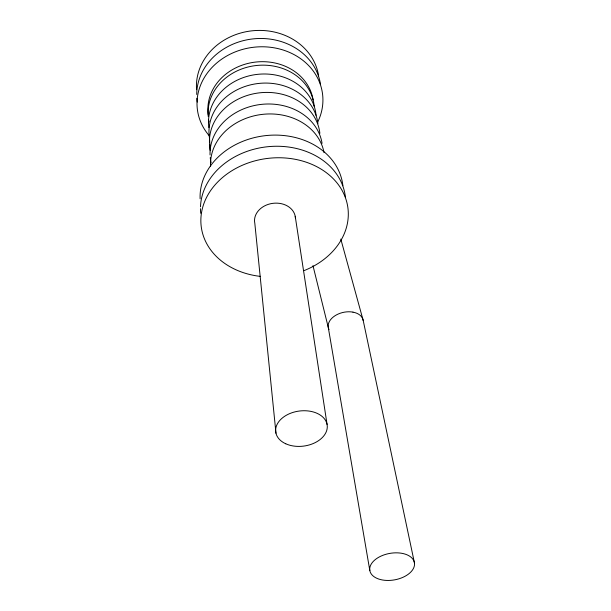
<?xml version="1.0" encoding="UTF-8"?>
<svg xmlns="http://www.w3.org/2000/svg" width="611" height="611" viewBox="0 0 611 611"><rect width="100%" height="100%" fill="white"/><g stroke="black" fill="none" stroke-linecap="round" stroke-linejoin="round"><path stroke-width="0.92" d="M340.808 239.092L363.224 320.592L414.472 563.021A22.645 13.45 -10 0 1 382.494 579.992A22.645 13.45 -10 0 1 379.4 556.896A22.645 13.45 -10 0 1 414.472 563.021M312.969 265.632L328.267 327.397L369.823 570.598M295.22 216.317L327.068 424.431M275.973 433.214L254.825 223.389A20.522 16.459 -7.2 0 1 272.773 203.348A20.522 16.459 -7.2 0 1 295.426 218.028M209.55 138.384L210.138 150.451M352.952 312.137A18.002 11.777 -12.7 0 1 363.217 320.592M352.959 312.129A17.742 11.609 -12.7 0 0 329.581 321.126A18.009 11.777 -12.7 0 0 329.001 329.581M211.123 162.839A56.388 47.444 -6.9 0 1 210.23 157.592M210.047 154.919A56.388 47.444 -6.9 0 1 261.745 104.344A56.388 47.444 -6.9 0 1 322.066 143.318M210.52 150.665A55.456 47.039 -6.8 0 1 209.527 144.104M209.443 142.195A55.456 47.039 -6.8 0 1 261.714 92.62A55.456 47.039 -6.8 0 1 319.874 133.313M197.284 102.083A62.246 54.478 -6.5 0 1 196.841 98.287M196.711 94.453A62.246 54.478 -6.5 0 1 254.856 38.722A62.246 54.478 -6.5 0 1 320.462 84.158M196.559 89.695A61.451 54.081 -6.4 0 1 251.648 30.863A61.451 54.081 -6.4 0 1 318.598 75.779M209.581 136.116A63.063 54.868 -6.6 0 1 214.232 65.247A63.063 54.868 -6.6 0 1 294.884 55.059A63.063 54.868 -6.6 0 1 317.499 122.475M200.118 198.789A71.724 58.564 -7.1 0 1 267.251 135.459A71.724 58.564 -7.1 0 1 342.886 185.775M200.691 213.262A72.816 58.962 -7.1 0 1 200.461 208.679M200.492 206.846A72.816 58.962 -7.1 0 1 270.894 146.449A72.816 58.962 -7.1 0 1 345.414 197.116M260.538 276.409A73.939 59.359 -7.2 0 1 210.405 190.899A73.939 59.359 -7.2 0 1 329.367 175.097A73.939 59.359 -7.2 0 1 304.018 270.635M210.596 166.23A57.197 47.773 -6.9 0 1 261.959 114.425A57.197 47.773 -6.9 0 1 324.029 152.651M209.642 138.995A54.692 46.703 -6.8 0 1 256.635 83.699A54.692 46.703 -6.8 0 1 317.896 123.705M208.236 114.639A52.958 45.909 -6.6 0 1 253.97 62.276A52.958 45.909 -6.6 0 1 313.107 99.868M208.87 127.584A53.959 46.375 -6.7 0 1 257.116 74.397A53.959 46.375 -6.7 0 1 316.063 115.288M209.092 121.925A53.241 46.039 -6.7 0 1 208.718 120.123M208.206 116.434A53.241 46.039 -6.7 0 1 257.063 65.438A53.241 46.039 -6.7 0 1 314.184 106.177M285.742 443.769A25.945 17.658 -7.6 0 0 327.068 429.059A25.945 17.658 -7.6 0 0 291.584 412.876A25.945 17.658 -7.6 0 0 285.742 443.769"/></g></svg>
